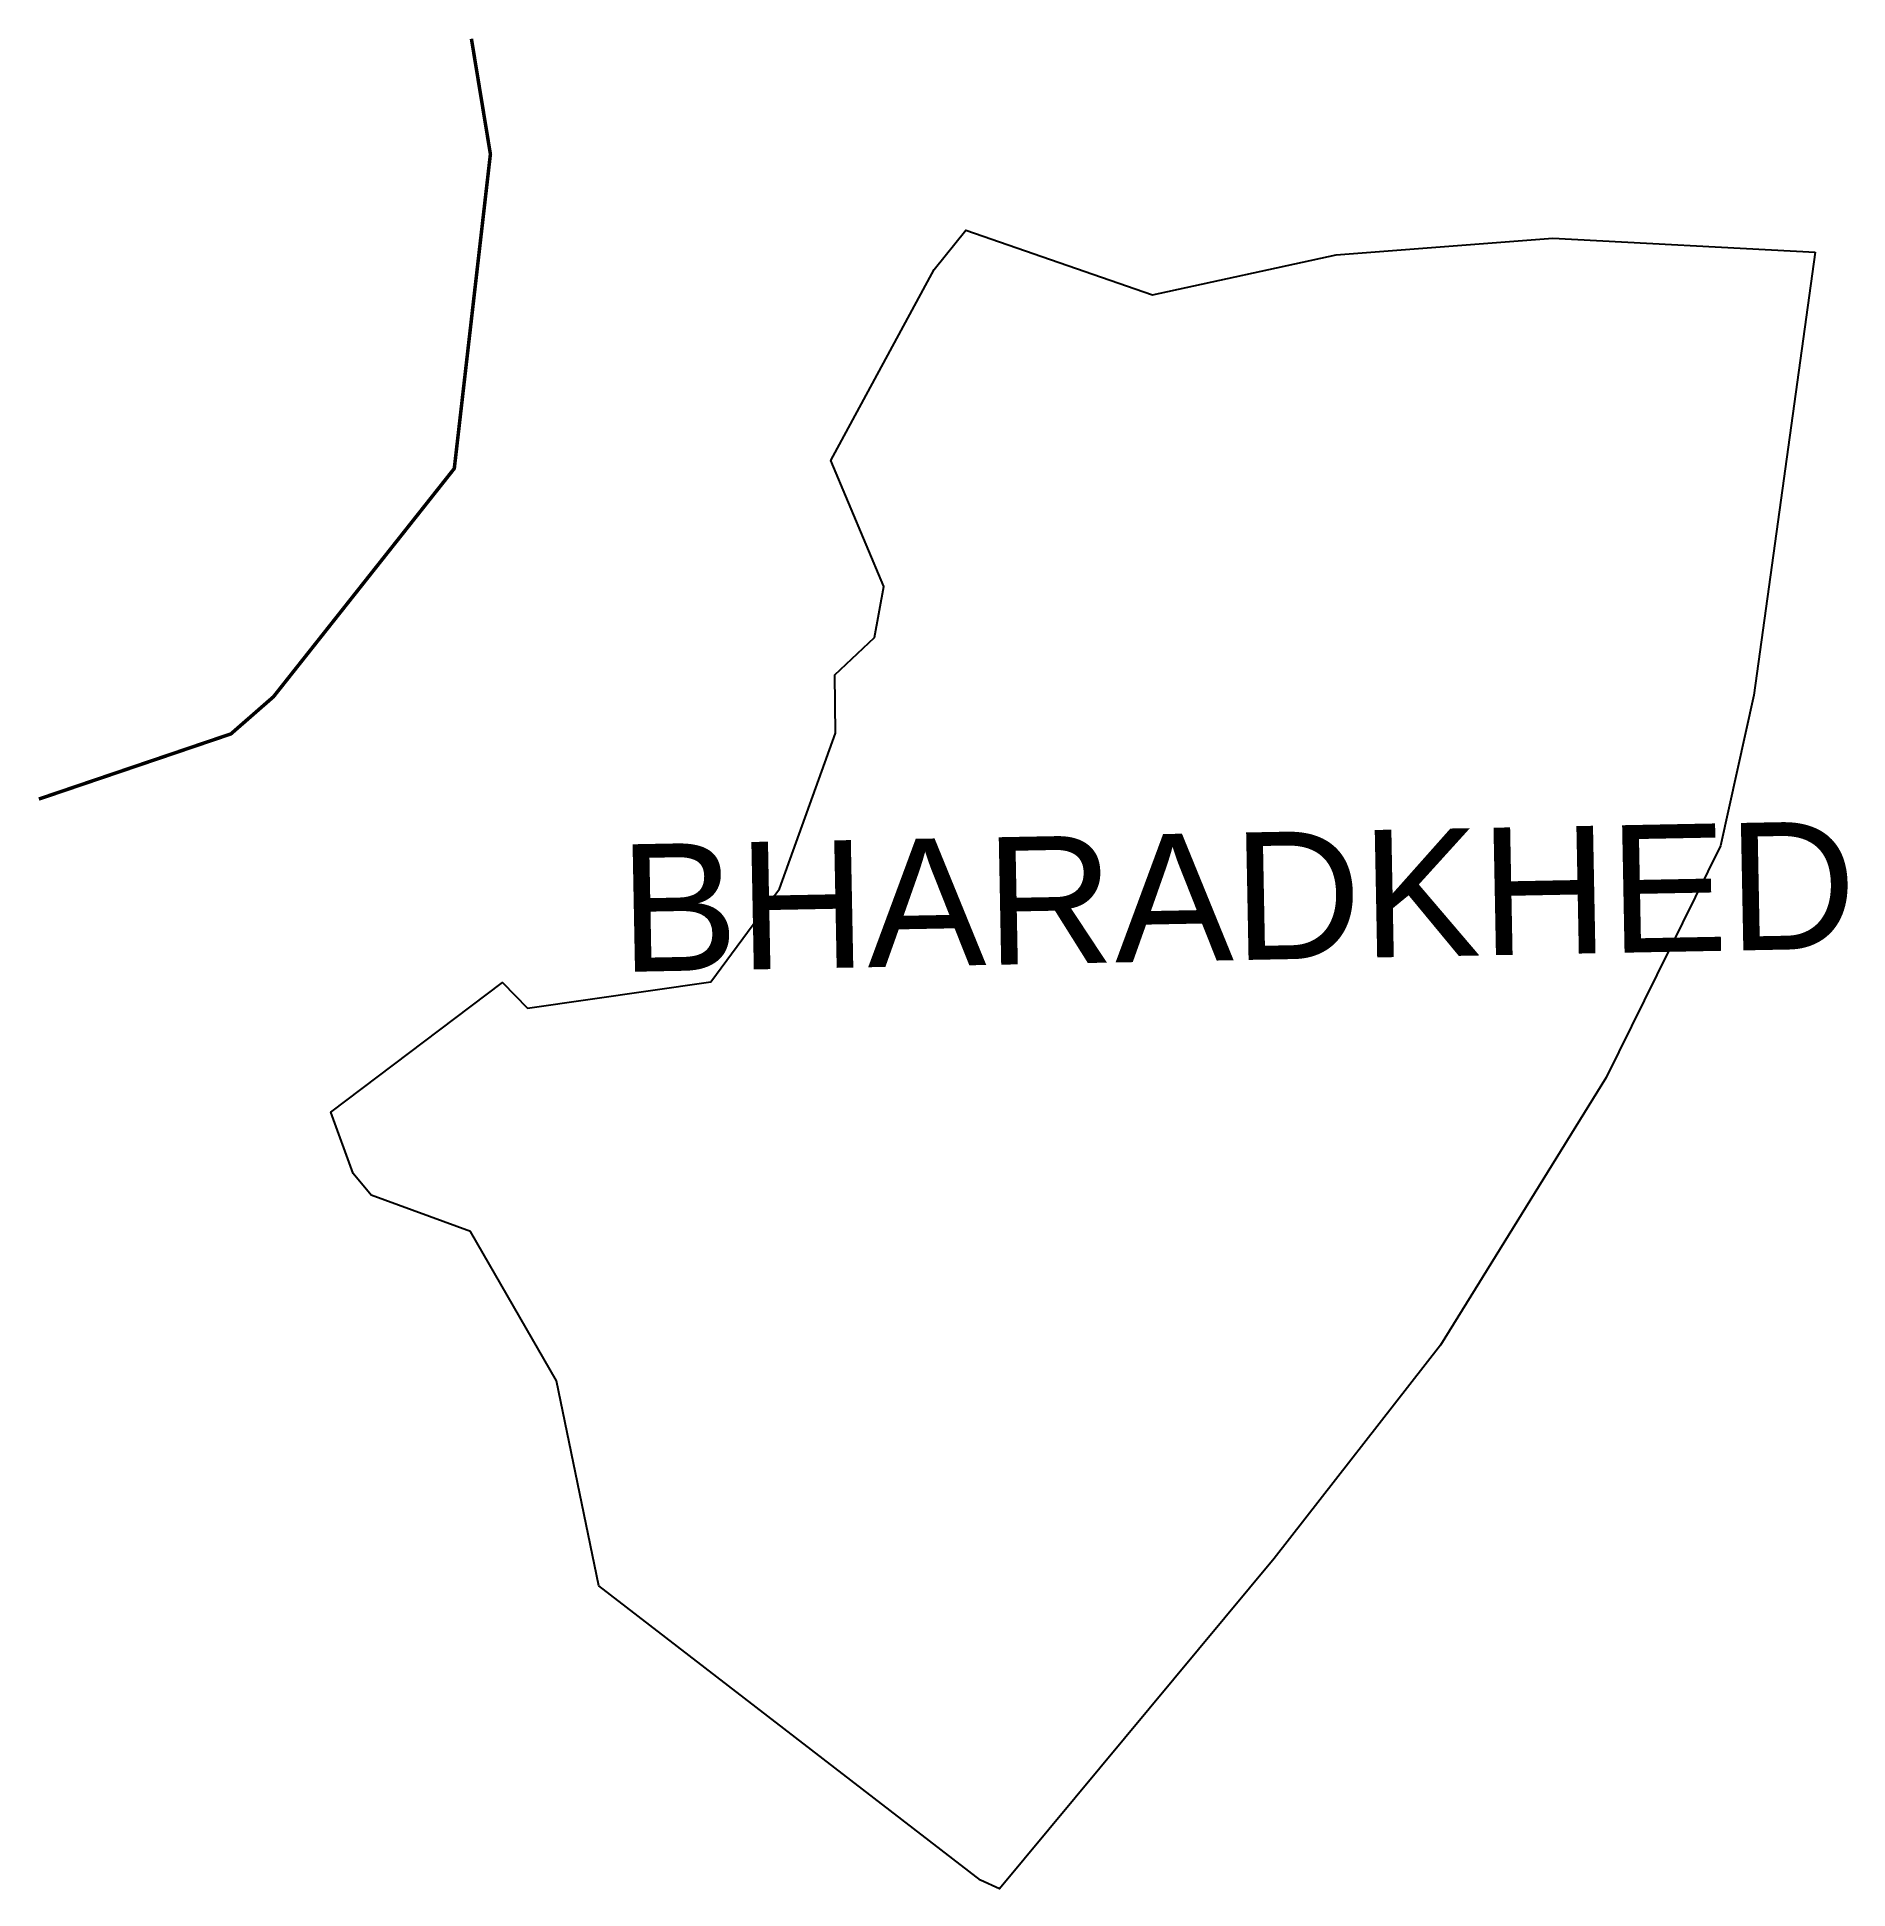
# Model space of a CAD drawing. Header units: metres. Extents: x 285807 to 287351, y 2005661 to 2007240.
import ezdxf

# ---------------------------------------------------------------- set-up
doc = ezdxf.new("R2010")
doc.units = ezdxf.units.M
for name, color, linetype in [('LOW TIDE LINE', 5, 'Continuous'), ('village', 3, 'Continuous'), ('VILLAGE NAME', 250, 'Continuous')]:
    doc.layers.add(name, color=color, linetype=linetype)
doc.styles.get("Standard").update_dxf_attribs({"font": 'calibri.ttf'})

msp = doc.modelspace()

# ---------------------------------------------------------------- linework, layer by layer
at = {"layer": 'LOW TIDE LINE', "lineweight": 18}
msp.add_lwpolyline([(285808.3, 2006590.4, 3, 3, 0), (285972.1, 2006646, 3, 3, 0), (286008.4, 2006677.7, 3, 3, 0), (286162.6, 2006872.4, 3, 3, 0), (286193.4, 2007140.6, 3, 3, 0), (286177.2, 2007239, 3, 3, 0)], format="xyseb", dxfattribs=at)
at = {"layer": 'village', "color": 3}
msp.add_polyline3d([(287323.3, 2007057, 0), (287270.9, 2006678.9, 0), (287242.4, 2006550.6, 0), (287145, 2006352.8, 0), (287003.7, 2006124.6, 0), (286861.8, 2005942.5, 0), (286627.7, 2005660.6, 0), (286611.5, 2005668.1, 0), (286286, 2005919.1, 0), (286249.8, 2006094.1, 0), (286176.4, 2006221.5, 0), (286091.8, 2006252.5, 0), (286076.4, 2006271.1, 0), (286057.3, 2006323.2, 0), (286203.6, 2006433.9, 0), (286225, 2006412.1, 0), (286381.4, 2006434.5, 0), (286440, 2006513.7, 0), (286487.7, 2006646.6, 0), (286487, 2006696.5, 0), (286521.1, 2006728.1, 0), (286528.8, 2006771.7, 0), (286483.6, 2006879.1, 0), (286571.8, 2007042.1, 0), (286599, 2007075.8, 0), (286758, 2007020.7, 0), (286914.6, 2007054.7, 0), (287099.5, 2007069, 0)], close=True, dxfattribs=at)

# ---------------------------------------------------------------- texts
at = {"layer": 'VILLAGE NAME', "insert": (286302.2, 2006551.6), "char_height": 108.748, "attachment_point": 1, "rotation": 1.1028}
msp.add_mtext_dynamic_manual_height_columns('{\\fArial|b0|i0|c0|p34;BHARADKHED}', width=726.929, gutter_width=543.7, heights=[0], dxfattribs=at)

doc.saveas('drawing.dxf')
